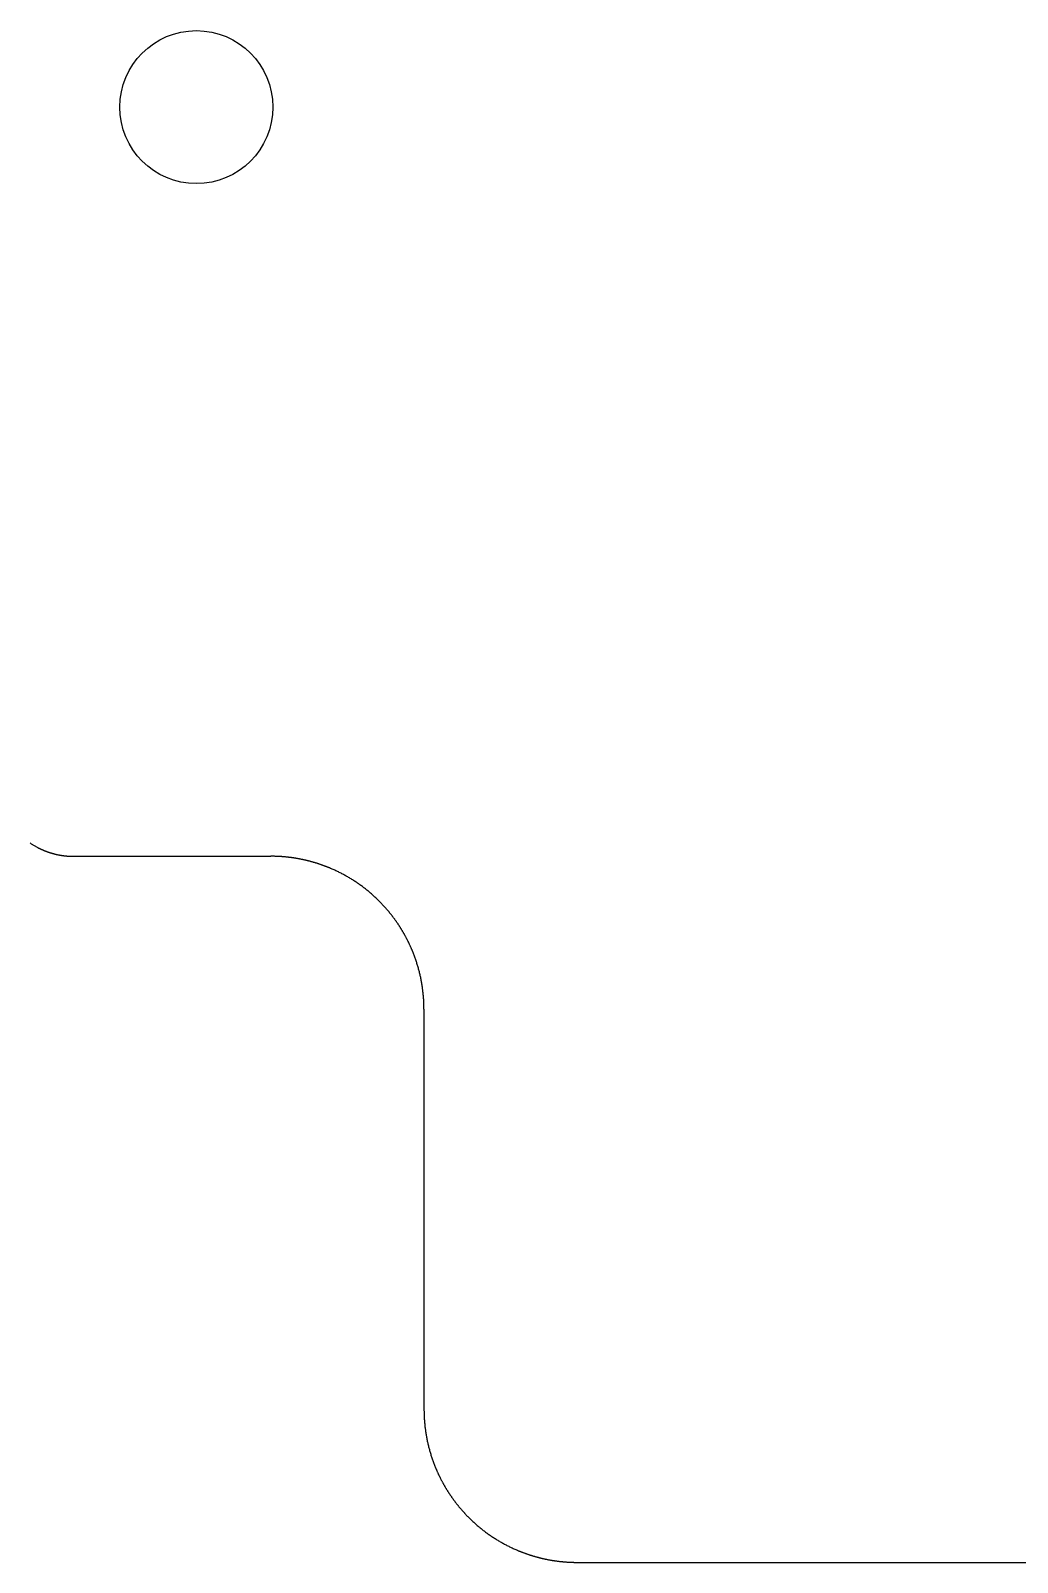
# Model space of a CAD drawing. Header units: millimetres. Extents: x -10 to 277, y -95 to 18.
# Drawn here: x 226.43 to 239.33, y -95.23 to -75.2 of the extents above; entities that cross this region are included whole.
import ezdxf

# ---------------------------------------------------------------- set-up
doc = ezdxf.new("R2010")
doc.units = ezdxf.units.MM
doc.header["$MEASUREMENT"] = 0
doc.layers.get('0').update_dxf_attribs({"linetype": 'CONTINUOUS'})
doc.layers.add('Edge.Cuts', color=53, linetype='CONTINUOUS')

msp = doc.modelspace()

# ---------------------------------------------------------------- linework, layer by layer
msp.add_circle((228.6, -76.2), 1)
at = {"layer": 'Edge.Cuts', "linetype": 'Continuous'}
for p, q in [((226.427717, -85.820576), (226.435129, -85.825585)), ((226.435129, -85.825585), (226.442586, -85.830527)), ((226.442586, -85.830527), (226.450086, -85.835403)), ((226.450086, -85.835403), (226.457631, -85.840211)), ((226.457631, -85.840211), (226.465218, -85.844953)), ((226.465218, -85.844953), (226.472848, -85.849626)), ((226.472848, -85.849626), (226.48052, -85.854231)), ((226.48052, -85.854231), (226.488233, -85.858768)), ((226.488233, -85.858768), (226.495986, -85.863235)), ((226.495986, -85.863235), (226.503779, -85.867634)), ((226.503779, -85.867634), (226.511611, -85.871962)), ((226.511611, -85.871962), (226.519482, -85.87622)), ((226.519482, -85.87622), (226.523431, -85.878323)), ((226.523431, -85.878323), (226.52739, -85.880408)), ((226.52739, -85.880408), (226.531358, -85.882476)), ((226.531358, -85.882476), (226.535336, -85.884525)), ((226.535336, -85.884525), (226.539323, -85.886557)), ((226.539323, -85.886557), (226.543318, -85.888571)), ((226.543318, -85.888571), (226.547323, -85.890567)), ((226.547323, -85.890567), (226.551336, -85.892546)), ((226.551336, -85.892546), (226.555359, -85.894506)), ((226.555359, -85.894506), (226.55939, -85.896448)), ((226.55939, -85.896448), (226.563429, -85.898372)), ((226.563429, -85.898372), (226.567478, -85.900278)), ((226.567478, -85.900278), (226.571534, -85.902166)), ((226.571534, -85.902166), (226.575599, -85.904036)), ((226.575599, -85.904036), (226.579673, -85.905888)), ((226.579673, -85.905888), (226.583754, -85.907721)), ((226.583754, -85.907721), (226.587844, -85.909536)), ((226.587844, -85.909536), (226.591942, -85.911333)), ((226.591942, -85.911333), (226.596047, -85.913112)), ((226.596047, -85.913112), (226.600161, -85.914872)), ((226.600161, -85.914872), (226.604282, -85.916613)), ((226.604282, -85.916613), (226.608411, -85.918336)), ((226.608411, -85.918336), (226.612548, -85.920041)), ((226.612548, -85.920041), (226.616692, -85.921727)), ((226.616692, -85.921727), (226.620843, -85.923395)), ((226.620843, -85.923395), (226.625003, -85.925044)), ((226.625003, -85.925044), (226.629168, -85.926674)), ((226.629168, -85.926674), (226.633342, -85.928286)), ((226.633342, -85.928286), (226.637522, -85.929878)), ((226.637522, -85.929878), (226.64171, -85.931453)), ((226.64171, -85.931453), (226.645904, -85.933008)), ((226.645904, -85.933008), (226.650106, -85.934545)), ((226.650106, -85.934545), (226.654314, -85.936063)), ((226.654314, -85.936063), (226.658529, -85.937562)), ((226.658529, -85.937562), (226.66275, -85.939041)), ((226.66275, -85.939041), (226.666978, -85.940503)), ((226.666978, -85.940503), (226.671212, -85.941945)), ((226.671212, -85.941945), (226.675453, -85.943368)), ((226.675453, -85.943368), (226.679699, -85.944772)), ((226.679699, -85.944772), (226.683953, -85.946157)), ((226.683953, -85.946157), (226.688211, -85.947523)), ((226.688211, -85.947523), (226.692477, -85.94887)), ((226.692477, -85.94887), (226.696747, -85.950198)), ((226.696747, -85.950198), (226.701024, -85.951507)), ((226.701024, -85.951507), (226.705306, -85.952797)), ((226.705306, -85.952797), (226.709595, -85.954067)), ((226.709595, -85.954067), (226.713888, -85.955318)), ((226.713888, -85.955318), (226.718188, -85.95655)), ((226.718188, -85.95655), (226.722492, -85.957763)), ((226.722492, -85.957763), (226.726802, -85.958956)), ((226.726802, -85.958956), (226.731117, -85.96013)), ((226.731117, -85.96013), (226.735438, -85.961285)), ((226.735438, -85.961285), (226.739762, -85.96242)), ((226.739762, -85.96242), (226.744093, -85.963536)), ((226.744093, -85.963536), (226.748428, -85.964632)), ((226.748428, -85.964632), (226.752768, -85.96571)), ((226.752768, -85.96571), (226.757112, -85.966767)), ((226.757112, -85.966767), (226.761462, -85.967805)), ((226.761462, -85.967805), (226.765816, -85.968824)), ((226.765816, -85.968824), (226.770175, -85.969823)), ((226.770175, -85.969823), (226.774537, -85.970803)), ((226.774537, -85.970803), (226.778905, -85.971763)), ((226.778905, -85.971763), (226.783275, -85.972704)), ((226.783275, -85.972704), (226.787651, -85.973625)), ((226.787651, -85.973625), (226.79203, -85.974526)), ((226.79203, -85.974526), (226.796414, -85.975408)), ((226.796414, -85.975408), (226.800801, -85.97627)), ((226.800801, -85.97627), (226.805193, -85.977113)), ((226.805193, -85.977113), (226.809587, -85.977935)), ((226.809587, -85.977935), (226.813987, -85.978739)), ((226.813987, -85.978739), (226.818388, -85.979522)), ((226.818388, -85.979522), (226.822795, -85.980286)), ((226.822795, -85.980286), (226.827203, -85.98103)), ((226.827203, -85.98103), (226.831616, -85.981754)), ((226.831616, -85.981754), (226.836031, -85.982459)), ((226.836031, -85.982459), (226.840451, -85.983144)), ((226.840451, -85.983144), (226.844872, -85.983809)), ((226.844872, -85.983809), (226.849298, -85.984454)), ((226.849298, -85.984454), (226.853725, -85.985079)), ((226.853725, -85.985079), (226.858157, -85.985685)), ((226.858157, -85.985685), (226.86259, -85.986271)), ((226.86259, -85.986271), (226.867027, -85.986837)), ((226.867027, -85.986837), (226.871465, -85.987383)), ((226.871465, -85.987383), (226.875908, -85.98791)), ((226.875908, -85.98791), (226.880351, -85.988416)), ((226.880351, -85.988416), (226.884798, -85.988903)), ((226.884798, -85.988903), (226.889246, -85.989369)), ((226.889246, -85.989369), (226.893698, -85.989816)), ((226.893698, -85.989816), (226.89815, -85.990243)), ((226.89815, -85.990243), (226.902607, -85.99065)), ((226.902607, -85.99065), (226.907063, -85.991037)), ((226.907063, -85.991037), (226.911523, -85.991404)), ((226.911523, -85.991404), (226.915984, -85.991752)), ((226.915984, -85.991752), (226.920448, -85.992079)), ((226.920448, -85.992079), (226.924912, -85.992386)), ((226.924912, -85.992386), (226.929379, -85.992674)), ((226.929379, -85.992674), (226.933846, -85.992941)), ((226.933846, -85.992941), (226.938317, -85.993189)), ((226.938317, -85.993189), (226.942787, -85.993416)), ((226.942787, -85.993416), (226.94726, -85.993624)), ((226.94726, -85.993624), (226.951733, -85.993811)), ((226.951733, -85.993811), (226.956209, -85.993979)), ((226.956209, -85.993979), (226.960684, -85.994127)), ((226.960684, -85.994127), (226.965162, -85.994254)), ((226.965162, -85.994254), (226.96964, -85.994362)), ((226.96964, -85.994362), (226.97412, -85.994449)), ((226.97412, -85.994449), (226.978599, -85.994517)), ((226.978599, -85.994517), (226.983081, -85.994565)), ((226.983081, -85.994565), (226.9915, -85.9946)), ((226.9915, -85.9946), (229.575, -85.9946)), ((229.577309, -85.994601), (229.575, -85.9946)), ((229.58364, -85.994619), (229.577309, -85.994601)), ((229.589969, -85.994656), (229.58364, -85.994619)), ((229.596299, -85.994713), (229.589969, -85.994656)), ((229.602627, -85.994791), (229.596299, -85.994713)), ((229.608957, -85.994888), (229.602627, -85.994791)), ((229.615284, -85.995005), (229.608957, -85.994888)), ((229.621612, -85.995143), (229.615284, -85.995005)), ((229.627937, -85.9953), (229.621612, -85.995143)), ((229.634264, -85.995477), (229.627937, -85.9953)), ((229.640588, -85.995675), (229.634264, -85.995477)), ((229.646912, -85.995892), (229.640588, -85.995675)), ((229.653235, -85.996129), (229.646912, -85.995892)), ((229.659557, -85.996387), (229.653235, -85.996129)), ((229.665877, -85.996664), (229.659557, -85.996387)), ((229.672198, -85.996961), (229.665877, -85.996664)), ((229.678516, -85.997278), (229.672198, -85.996961)), ((229.684834, -85.997616), (229.678516, -85.997278)), ((229.69115, -85.997973), (229.684834, -85.997616)), ((229.697465, -85.99835), (229.69115, -85.997973)), ((229.703778, -85.998747), (229.697465, -85.99835)), ((229.710091, -85.999164), (229.703778, -85.998747)), ((229.7164, -85.999601), (229.710091, -85.999164)), ((229.72271, -86.000058), (229.7164, -85.999601)), ((229.729017, -86.000535), (229.72271, -86.000058)), ((229.735323, -86.001032), (229.729017, -86.000535)), ((229.741627, -86.001549), (229.735323, -86.001032)), ((229.74793, -86.002085), (229.741627, -86.001549)), ((229.754229, -86.002642), (229.74793, -86.002085)), ((229.760528, -86.003219), (229.754229, -86.002642)), ((229.766824, -86.003815), (229.760528, -86.003219)), ((229.773119, -86.004431), (229.766824, -86.003815)), ((229.779411, -86.005068), (229.773119, -86.004431)), ((229.785702, -86.005724), (229.779411, -86.005068)), ((229.79199, -86.0064), (229.785702, -86.005724)), ((229.798276, -86.007096), (229.79199, -86.0064)), ((229.804559, -86.007812), (229.798276, -86.007096)), ((229.810841, -86.008547), (229.804559, -86.007812)), ((229.81712, -86.009303), (229.810841, -86.008547)), ((229.823397, -86.010078), (229.81712, -86.009303)), ((229.82967, -86.010874), (229.823397, -86.010078)), ((229.835942, -86.011689), (229.82967, -86.010874)), ((229.84221, -86.012524), (229.835942, -86.011689)), ((229.848477, -86.013379), (229.84221, -86.012524)), ((229.854739, -86.014253), (229.848477, -86.013379)), ((229.861, -86.015148), (229.854739, -86.014253)), ((229.867257, -86.016062), (229.861, -86.015148)), ((229.873512, -86.016996), (229.867257, -86.016062)), ((229.879764, -86.017949), (229.873512, -86.016996)), ((229.886013, -86.018923), (229.879764, -86.017949)), ((229.892258, -86.019916), (229.886013, -86.018923)), ((229.8985, -86.020929), (229.892258, -86.019916)), ((229.904739, -86.021962), (229.8985, -86.020929)), ((229.910975, -86.023015), (229.904739, -86.021962)), ((229.917207, -86.024087), (229.910975, -86.023015)), ((229.923436, -86.025179), (229.917207, -86.024087)), ((229.929661, -86.026291), (229.923436, -86.025179)), ((229.935884, -86.027422), (229.929661, -86.026291)), ((229.942102, -86.028573), (229.935884, -86.027422)), ((229.948317, -86.029744), (229.942102, -86.028573)), ((229.954528, -86.030934), (229.948317, -86.029744)), ((229.960735, -86.032144), (229.954528, -86.030934)), ((229.966938, -86.033374), (229.960735, -86.032144)), ((229.973138, -86.034623), (229.966938, -86.033374)), ((229.979333, -86.035892), (229.973138, -86.034623)), ((229.985525, -86.037181), (229.979333, -86.035892)), ((229.991712, -86.038489), (229.985525, -86.037181)), ((229.997896, -86.039816), (229.991712, -86.038489)), ((230.004075, -86.041164), (229.997896, -86.039816)), ((230.01025, -86.04253), (230.004075, -86.041164)), ((230.01642, -86.043917), (230.01025, -86.04253)), ((230.022587, -86.045323), (230.01642, -86.043917)), ((230.028748, -86.046748), (230.022587, -86.045323)), ((230.034906, -86.048193), (230.028748, -86.046748)), ((230.041058, -86.049657), (230.034906, -86.048193)), ((230.047207, -86.051141), (230.041058, -86.049657)), ((230.05335, -86.052644), (230.047207, -86.051141)), ((230.059489, -86.054167), (230.05335, -86.052644)), ((230.065622, -86.055709), (230.059489, -86.054167)), ((230.071751, -86.05727), (230.065622, -86.055709)), ((230.077875, -86.058851), (230.071751, -86.05727)), ((230.083995, -86.060451), (230.077875, -86.058851)), ((230.090108, -86.062071), (230.083995, -86.060451)), ((230.096217, -86.06371), (230.090108, -86.062071)), ((230.102321, -86.065368), (230.096217, -86.06371)), ((230.10842, -86.067046), (230.102321, -86.065368)), ((230.114512, -86.068742), (230.10842, -86.067046)), ((230.1206, -86.070459), (230.114512, -86.068742)), ((230.126683, -86.072194), (230.1206, -86.070459)), ((230.13276, -86.073949), (230.126683, -86.072194)), ((230.138831, -86.075722), (230.13276, -86.073949)), ((230.144897, -86.077515), (230.138831, -86.075722)), ((230.150957, -86.079328), (230.144897, -86.077515)), ((230.157011, -86.081159), (230.150957, -86.079328)), ((230.16306, -86.08301), (230.157011, -86.081159)), ((230.169103, -86.084879), (230.16306, -86.08301)), ((230.175139, -86.086768), (230.169103, -86.084879)), ((230.18117, -86.088676), (230.175139, -86.086768)), ((230.187195, -86.090603), (230.18117, -86.088676)), ((230.193214, -86.092549), (230.187195, -86.090603)), ((230.199226, -86.094514), (230.193214, -86.092549)), ((230.205232, -86.096498), (230.199226, -86.094514)), ((230.211232, -86.098501), (230.205232, -86.096498)), ((230.217226, -86.100523), (230.211232, -86.098501)), ((230.223213, -86.102564), (230.217226, -86.100523)), ((230.229194, -86.104624), (230.223213, -86.102564)), ((230.235168, -86.106702), (230.229194, -86.104624)), ((230.241136, -86.1088), (230.235168, -86.106702)), ((230.247097, -86.110916), (230.241136, -86.1088)), ((230.253052, -86.113052), (230.247097, -86.110916)), ((230.258999, -86.115206), (230.253052, -86.113052)), ((230.26494, -86.117379), (230.258999, -86.115206)), ((230.270874, -86.119571), (230.26494, -86.117379)), ((230.276801, -86.121781), (230.270874, -86.119571)), ((230.282721, -86.12401), (230.276801, -86.121781)), ((230.288633, -86.126258), (230.282721, -86.12401)), ((230.294539, -86.128525), (230.288633, -86.126258)), ((230.300438, -86.13081), (230.294539, -86.128525)), ((230.306329, -86.133114), (230.300438, -86.13081)), ((230.312213, -86.135437), (230.306329, -86.133114)), ((230.318089, -86.137778), (230.312213, -86.135437)), ((230.323958, -86.140138), (230.318089, -86.137778)), ((230.32982, -86.142516), (230.323958, -86.140138)), ((230.335674, -86.144913), (230.32982, -86.142516)), ((230.34152, -86.147328), (230.335674, -86.144913)), ((230.35319, -86.152214), (230.34152, -86.147328)), ((230.364829, -86.157173), (230.35319, -86.152214)), ((230.376436, -86.162206), (230.364829, -86.157173)), ((230.38801, -86.167313), (230.376436, -86.162206)), ((230.399552, -86.172492), (230.38801, -86.167313)), ((230.411061, -86.177744), (230.399552, -86.172492)), ((230.422537, -86.183069), (230.411061, -86.177744)), ((230.433978, -86.188466), (230.422537, -86.183069)), ((230.445385, -86.193935), (230.433978, -86.188466)), ((230.456757, -86.199476), (230.445385, -86.193935)), ((230.468093, -86.205089), (230.456757, -86.199476)), ((230.479394, -86.210774), (230.468093, -86.205089)), ((230.490658, -86.216529), (230.479394, -86.210774)), ((230.501885, -86.222356), (230.490658, -86.216529)), ((230.513075, -86.228253), (230.501885, -86.222356)), ((230.524228, -86.234221), (230.513075, -86.228253)), ((230.535342, -86.24026), (230.524228, -86.234221)), ((230.546417, -86.246368), (230.535342, -86.24026)), ((230.557454, -86.252546), (230.546417, -86.246368)), ((230.568451, -86.258794), (230.557454, -86.252546)), ((230.579408, -86.26511), (230.568451, -86.258794)), ((230.590324, -86.271496), (230.579408, -86.26511)), ((230.6012, -86.277951), (230.590324, -86.271496)), ((230.612034, -86.284474), (230.6012, -86.277951)), ((230.622827, -86.291066), (230.612034, -86.284474)), ((230.633578, -86.297725), (230.622827, -86.291066)), ((230.644286, -86.304452), (230.633578, -86.297725)), ((230.654951, -86.311247), (230.644286, -86.304452)), ((230.665572, -86.318109), (230.654951, -86.311247)), ((230.67615, -86.325037), (230.665572, -86.318109)), ((230.686684, -86.332033), (230.67615, -86.325037)), ((230.697173, -86.339094), (230.686684, -86.332033)), ((230.707617, -86.346222), (230.697173, -86.339094)), ((230.718016, -86.353416), (230.707617, -86.346222)), ((230.728368, -86.360675), (230.718016, -86.353416)), ((230.738675, -86.367999), (230.728368, -86.360675)), ((230.748935, -86.375389), (230.738675, -86.367999)), ((230.759148, -86.382843), (230.748935, -86.375389)), ((230.769313, -86.390361), (230.759148, -86.382843)), ((230.779431, -86.397944), (230.769313, -86.390361)), ((230.7895, -86.40559), (230.779431, -86.397944)), ((230.799521, -86.4133), (230.7895, -86.40559)), ((230.809493, -86.421074), (230.799521, -86.4133)), ((230.819416, -86.42891), (230.809493, -86.421074)), ((230.829289, -86.436809), (230.819416, -86.42891)), ((230.839113, -86.44477), (230.829289, -86.436809)), ((230.848885, -86.452794), (230.839113, -86.44477)), ((230.858607, -86.460879), (230.848885, -86.452794)), ((230.868278, -86.469026), (230.858607, -86.460879)), ((230.877898, -86.477234), (230.868278, -86.469026)), ((230.887466, -86.485503), (230.877898, -86.477234)), ((230.896982, -86.493832), (230.887466, -86.485503)), ((230.906445, -86.502222), (230.896982, -86.493832)), ((230.915855, -86.510672), (230.906445, -86.502222)), ((230.925213, -86.519182), (230.915855, -86.510672)), ((230.934517, -86.527751), (230.925213, -86.519182)), ((230.943767, -86.53638), (230.934517, -86.527751)), ((230.952963, -86.545067), (230.943767, -86.53638)), ((230.962104, -86.553813), (230.952963, -86.545067)), ((230.971191, -86.562618), (230.962104, -86.553813)), ((230.980223, -86.57148), (230.971191, -86.562618)), ((230.9892, -86.5804), (230.980223, -86.57148)), ((230.990831, -86.582033), (230.9892, -86.5804)), ((230.995296, -86.586523), (230.990831, -86.582033)), ((230.999746, -86.591025), (230.995296, -86.586523)), ((231.004182, -86.595542), (230.999746, -86.591025)), ((231.008602, -86.600072), (231.004182, -86.595542)), ((231.013009, -86.604616), (231.008602, -86.600072)), ((231.0174, -86.609174), (231.013009, -86.604616)), ((231.021778, -86.613746), (231.0174, -86.609174)), ((231.02614, -86.61833), (231.021778, -86.613746)), ((231.030489, -86.622929), (231.02614, -86.61833)), ((231.034821, -86.627541), (231.030489, -86.622929)), ((231.03914, -86.632167), (231.034821, -86.627541)), ((231.043443, -86.636806), (231.03914, -86.632167)), ((231.047733, -86.641459), (231.043443, -86.636806)), ((231.052006, -86.646125), (231.047733, -86.641459)), ((231.056265, -86.650804), (231.052006, -86.646125)), ((231.060509, -86.655496), (231.056265, -86.650804)), ((231.064738, -86.660203), (231.060509, -86.655496)), ((231.068952, -86.664922), (231.064738, -86.660203)), ((231.073151, -86.669654), (231.068952, -86.664922)), ((231.077335, -86.674399), (231.073151, -86.669654)), ((231.081504, -86.679158), (231.077335, -86.674399)), ((231.085657, -86.683929), (231.081504, -86.679158)), ((231.089796, -86.688714), (231.085657, -86.683929)), ((231.093918, -86.693511), (231.089796, -86.688714)), ((231.098027, -86.698322), (231.093918, -86.693511)), ((231.102119, -86.703145), (231.098027, -86.698322)), ((231.106196, -86.707982), (231.102119, -86.703145)), ((231.110258, -86.71283), (231.106196, -86.707982)), ((231.114304, -86.717693), (231.110258, -86.71283)), ((231.118335, -86.722566), (231.114304, -86.717693)), ((231.122351, -86.727454), (231.118335, -86.722566)), ((231.12635, -86.732353), (231.122351, -86.727454)), ((231.130335, -86.737266), (231.12635, -86.732353)), ((231.134303, -86.74219), (231.130335, -86.737266)), ((231.138256, -86.747128), (231.134303, -86.74219)), ((231.142193, -86.752077), (231.138256, -86.747128)), ((231.146115, -86.75704), (231.142193, -86.752077)), ((231.150021, -86.762014), (231.146115, -86.75704)), ((231.153911, -86.767001), (231.150021, -86.762014)), ((231.157785, -86.771999), (231.153911, -86.767001)), ((231.161644, -86.777011), (231.157785, -86.771999)), ((231.165486, -86.782034), (231.161644, -86.777011)), ((231.169313, -86.787069), (231.165486, -86.782034)), ((231.173123, -86.792116), (231.169313, -86.787069)), ((231.176918, -86.797176), (231.173123, -86.792116)), ((231.180696, -86.802247), (231.176918, -86.797176)), ((231.184459, -86.807331), (231.180696, -86.802247)), ((231.188205, -86.812426), (231.184459, -86.807331)), ((231.191936, -86.817533), (231.188205, -86.812426)), ((231.19565, -86.822652), (231.191936, -86.817533)), ((231.199348, -86.827783), (231.19565, -86.822652)), ((231.203029, -86.832924), (231.199348, -86.827783)), ((231.206695, -86.838079), (231.203029, -86.832924)), ((231.210343, -86.843244), (231.206695, -86.838079)), ((231.213976, -86.848421), (231.210343, -86.843244)), ((231.217592, -86.853609), (231.213976, -86.848421)), ((231.221192, -86.858809), (231.217592, -86.853609)), ((231.224775, -86.86402), (231.221192, -86.858809)), ((231.228343, -86.869243), (231.224775, -86.86402)), ((231.231893, -86.874476), (231.228343, -86.869243)), ((231.235427, -86.879721), (231.231893, -86.874476)), ((231.238944, -86.884977), (231.235427, -86.879721)), ((231.242444, -86.890245), (231.238944, -86.884977)), ((231.245928, -86.895523), (231.242444, -86.890245)), ((231.249396, -86.900813), (231.245928, -86.895523)), ((231.252846, -86.906113), (231.249396, -86.900813)), ((231.25628, -86.911424), (231.252846, -86.906113)), ((231.259696, -86.916746), (231.25628, -86.911424)), ((231.263097, -86.922079), (231.259696, -86.916746)), ((231.26648, -86.927422), (231.263097, -86.922079)), ((231.269846, -86.932777), (231.26648, -86.927422)), ((231.273195, -86.938142), (231.269846, -86.932777)), ((231.276528, -86.943518), (231.273195, -86.938142)), ((231.279843, -86.948904), (231.276528, -86.943518)), ((231.283142, -86.954301), (231.279843, -86.948904)), ((231.286423, -86.959707), (231.283142, -86.954301)), ((231.289687, -86.965125), (231.286423, -86.959707)), ((231.292934, -86.970553), (231.289687, -86.965125)), ((231.296164, -86.975991), (231.292934, -86.970553)), ((231.299376, -86.981439), (231.296164, -86.975991)), ((231.302572, -86.986898), (231.299376, -86.981439)), ((231.30575, -86.992366), (231.302572, -86.986898)), ((231.308911, -86.997845), (231.30575, -86.992366)), ((231.312055, -87.003333), (231.308911, -86.997845)), ((231.315181, -87.008832), (231.312055, -87.003333)), ((231.31829, -87.01434), (231.315181, -87.008832)), ((231.321381, -87.019859), (231.31829, -87.01434)), ((231.324455, -87.025387), (231.321381, -87.019859)), ((231.327512, -87.030925), (231.324455, -87.025387)), ((231.33055, -87.036472), (231.327512, -87.030925)), ((231.333572, -87.042029), (231.33055, -87.036472)), ((231.336576, -87.047596), (231.333572, -87.042029)), ((231.339562, -87.053172), (231.336576, -87.047596)), ((231.34253, -87.058757), (231.339562, -87.053172)), ((231.345482, -87.064353), (231.34253, -87.058757)), ((231.348415, -87.069957), (231.345482, -87.064353)), ((231.35133, -87.07557), (231.348415, -87.069957)), ((231.354228, -87.081193), (231.35133, -87.07557)), ((231.357108, -87.086825), (231.354228, -87.081193)), ((231.35997, -87.092466), (231.357108, -87.086825)), ((231.362815, -87.098116), (231.35997, -87.092466)), ((231.365641, -87.103775), (231.362815, -87.098116)), ((231.36845, -87.109443), (231.365641, -87.103775)), ((231.37124, -87.11512), (231.36845, -87.109443)), ((231.374013, -87.120806), (231.37124, -87.11512)), ((231.376767, -87.1265), (231.374013, -87.120806)), ((231.379504, -87.132203), (231.376767, -87.1265)), ((231.382223, -87.137915), (231.379504, -87.132203)), ((231.384923, -87.143635), (231.382223, -87.137915)), ((231.387606, -87.149364), (231.384923, -87.143635)), ((231.39027, -87.155101), (231.387606, -87.149364)), ((231.392916, -87.160847), (231.39027, -87.155101)), ((231.395544, -87.166601), (231.392916, -87.160847)), ((231.398154, -87.172363), (231.395544, -87.166601)), ((231.400746, -87.178134), (231.398154, -87.172363)), ((231.403319, -87.183912), (231.400746, -87.178134)), ((231.405874, -87.189699), (231.403319, -87.183912)), ((231.408411, -87.195494), (231.405874, -87.189699)), ((231.410929, -87.201297), (231.408411, -87.195494)), ((231.413429, -87.207108), (231.410929, -87.201297)), ((231.415911, -87.212926), (231.413429, -87.207108)), ((231.418374, -87.218753), (231.415911, -87.212926)), ((231.420819, -87.224587), (231.418374, -87.218753)), ((231.423245, -87.230429), (231.420819, -87.224587)), ((231.428042, -87.242135), (231.423245, -87.230429)), ((231.432765, -87.253872), (231.428042, -87.242135)), ((231.437414, -87.265638), (231.432765, -87.253872)), ((231.441988, -87.277433), (231.437414, -87.265638)), ((231.446487, -87.289256), (231.441988, -87.277433)), ((231.450912, -87.301108), (231.446487, -87.289256)), ((231.455261, -87.312987), (231.450912, -87.301108)), ((231.459535, -87.324894), (231.455261, -87.312987)), ((231.463734, -87.336827), (231.459535, -87.324894)), ((231.467857, -87.348786), (231.463734, -87.336827)), ((231.471904, -87.360771), (231.467857, -87.348786)), ((231.475875, -87.372781), (231.471904, -87.360771)), ((231.479771, -87.384815), (231.475875, -87.372781)), ((231.48359, -87.396874), (231.479771, -87.384815)), ((231.487332, -87.408956), (231.48359, -87.396874)), ((231.490998, -87.421062), (231.487332, -87.408956)), ((231.494587, -87.43319), (231.490998, -87.421062)), ((231.4981, -87.445341), (231.494587, -87.43319)), ((231.501535, -87.457513), (231.4981, -87.445341)), ((231.504894, -87.469706), (231.501535, -87.457513)), ((231.508175, -87.48192), (231.504894, -87.469706)), ((231.511379, -87.494154), (231.508175, -87.48192)), ((231.514505, -87.506409), (231.511379, -87.494154)), ((231.517553, -87.518682), (231.514505, -87.506409)), ((231.520524, -87.530974), (231.517553, -87.518682)), ((231.523417, -87.543284), (231.520524, -87.530974)), ((231.526232, -87.555612), (231.523417, -87.543284)), ((231.528969, -87.567958), (231.526232, -87.555612)), ((231.531628, -87.58032), (231.528969, -87.567958)), ((231.534208, -87.592698), (231.531628, -87.58032)), ((231.53671, -87.605093), (231.534208, -87.592698)), ((231.539134, -87.617502), (231.53671, -87.605093)), ((231.541479, -87.629927), (231.539134, -87.617502)), ((231.543745, -87.642366), (231.541479, -87.629927)), ((231.545933, -87.654819), (231.543745, -87.642366)), ((231.548041, -87.667285), (231.545933, -87.654819)), ((231.550071, -87.679764), (231.548041, -87.667285)), ((231.552022, -87.692256), (231.550071, -87.679764)), ((231.553894, -87.70476), (231.552022, -87.692256)), ((231.555686, -87.717275), (231.553894, -87.70476)), ((231.5574, -87.729802), (231.555686, -87.717275)), ((231.559034, -87.742339), (231.5574, -87.729802)), ((231.560589, -87.754886), (231.559034, -87.742339)), ((231.562064, -87.767443), (231.560589, -87.754886)), ((231.56346, -87.780008), (231.562064, -87.767443)), ((231.564777, -87.792583), (231.56346, -87.780008)), ((231.566014, -87.805166), (231.564777, -87.792583)), ((231.567171, -87.817757), (231.566014, -87.805166)), ((231.568249, -87.830355), (231.567171, -87.817757)), ((231.569247, -87.84296), (231.568249, -87.830355)), ((231.570166, -87.855572), (231.569247, -87.84296)), ((231.571004, -87.86819), (231.570166, -87.855572)), ((231.571763, -87.880813), (231.571004, -87.86819)), ((231.572442, -87.893441), (231.571763, -87.880813)), ((231.573042, -87.906074), (231.572442, -87.893441)), ((231.573561, -87.918711), (231.573042, -87.906074)), ((231.574001, -87.931352), (231.573561, -87.918711)), ((231.57436, -87.943997), (231.574001, -87.931352)), ((231.57464, -87.956644), (231.57436, -87.943997)), ((231.57484, -87.969294), (231.57464, -87.956644)), ((231.57496, -87.981946), (231.57484, -87.969294)), ((231.575, -87.9946), (231.57496, -87.981946)), ((231.575, -87.9946), (231.575, -93.226)), ((231.575, -93.226), (231.57504, -93.238654)), ((231.57504, -93.238654), (231.57516, -93.251306)), ((231.57516, -93.251306), (231.57536, -93.263956)), ((231.57536, -93.263956), (231.57564, -93.276603)), ((231.57564, -93.276603), (231.575999, -93.289248)), ((231.575999, -93.289248), (231.576439, -93.301889)), ((231.576439, -93.301889), (231.576958, -93.314526)), ((231.576958, -93.314526), (231.577558, -93.327159)), ((231.577558, -93.327159), (231.578237, -93.339787)), ((231.578237, -93.339787), (231.578996, -93.35241)), ((231.578996, -93.35241), (231.579834, -93.365028)), ((231.579834, -93.365028), (231.580753, -93.37764)), ((231.580753, -93.37764), (231.581751, -93.390245)), ((231.581751, -93.390245), (231.582829, -93.402843)), ((231.582829, -93.402843), (231.583986, -93.415434)), ((231.583986, -93.415434), (231.585223, -93.428017)), ((231.585223, -93.428017), (231.58654, -93.440592)), ((231.58654, -93.440592), (231.587936, -93.453157)), ((231.587936, -93.453157), (231.589411, -93.465714)), ((231.589411, -93.465714), (231.590966, -93.478261)), ((231.590966, -93.478261), (231.5926, -93.490798)), ((231.5926, -93.490798), (231.594314, -93.503325)), ((231.594314, -93.503325), (231.596106, -93.51584)), ((231.596106, -93.51584), (231.597978, -93.528344)), ((231.597978, -93.528344), (231.599929, -93.540836)), ((231.599929, -93.540836), (231.601959, -93.553315)), ((231.601959, -93.553315), (231.604067, -93.565781)), ((231.604067, -93.565781), (231.606255, -93.578234)), ((231.606255, -93.578234), (231.608521, -93.590673)), ((231.608521, -93.590673), (231.610866, -93.603098)), ((231.610866, -93.603098), (231.61329, -93.615507)), ((231.61329, -93.615507), (231.615792, -93.627902)), ((231.615792, -93.627902), (231.618372, -93.64028)), ((231.618372, -93.64028), (231.621031, -93.652642)), ((231.621031, -93.652642), (231.623768, -93.664988)), ((231.623768, -93.664988), (231.626583, -93.677316)), ((231.626583, -93.677316), (231.629476, -93.689626)), ((231.629476, -93.689626), (231.632447, -93.701918)), ((231.632447, -93.701918), (231.635495, -93.714191)), ((231.635495, -93.714191), (231.638621, -93.726446)), ((231.638621, -93.726446), (231.641825, -93.73868)), ((231.641825, -93.73868), (231.645106, -93.750894)), ((231.645106, -93.750894), (231.648465, -93.763087)), ((231.648465, -93.763087), (231.6519, -93.775259)), ((231.6519, -93.775259), (231.655413, -93.78741)), ((231.655413, -93.78741), (231.659002, -93.799538)), ((231.659002, -93.799538), (231.662668, -93.811644)), ((231.662668, -93.811644), (231.66641, -93.823726)), ((231.66641, -93.823726), (231.670229, -93.835785)), ((231.670229, -93.835785), (231.674125, -93.847819)), ((231.674125, -93.847819), (231.678096, -93.859829)), ((231.678096, -93.859829), (231.682143, -93.871814)), ((231.682143, -93.871814), (231.686266, -93.883773)), ((231.686266, -93.883773), (231.690465, -93.895706)), ((231.690465, -93.895706), (231.694739, -93.907613)), ((231.694739, -93.907613), (231.699088, -93.919492)), ((231.699088, -93.919492), (231.703513, -93.931344)), ((231.703513, -93.931344), (231.708012, -93.943167)), ((231.708012, -93.943167), (231.712586, -93.954962)), ((231.712586, -93.954962), (231.717235, -93.966728)), ((231.717235, -93.966728), (231.721958, -93.978465)), ((231.721958, -93.978465), (231.726755, -93.990171)), ((231.726755, -93.990171), (231.729181, -93.996013)), ((231.729181, -93.996013), (231.731626, -94.001847)), ((231.731626, -94.001847), (231.734089, -94.007674)), ((231.734089, -94.007674), (231.736571, -94.013492)), ((231.736571, -94.013492), (231.739071, -94.019303)), ((231.739071, -94.019303), (231.741589, -94.025106)), ((231.741589, -94.025106), (231.744126, -94.030901)), ((231.744126, -94.030901), (231.746681, -94.036688)), ((231.746681, -94.036688), (231.749254, -94.042466)), ((231.749254, -94.042466), (231.751846, -94.048237)), ((231.751846, -94.048237), (231.754456, -94.053999)), ((231.754456, -94.053999), (231.757084, -94.059753)), ((231.757084, -94.059753), (231.75973, -94.065499)), ((231.75973, -94.065499), (231.762394, -94.071236)), ((231.762394, -94.071236), (231.765077, -94.076965)), ((231.765077, -94.076965), (231.767777, -94.082685)), ((231.767777, -94.082685), (231.770496, -94.088397)), ((231.770496, -94.088397), (231.773233, -94.0941)), ((231.773233, -94.0941), (231.775987, -94.099794)), ((231.775987, -94.099794), (231.77876, -94.10548)), ((231.77876, -94.10548), (231.78155, -94.111157)), ((231.78155, -94.111157), (231.784359, -94.116825)), ((231.784359, -94.116825), (231.787185, -94.122484)), ((231.787185, -94.122484), (231.79003, -94.128134)), ((231.79003, -94.128134), (231.792892, -94.133775)), ((231.792892, -94.133775), (231.795772, -94.139407)), ((231.795772, -94.139407), (231.79867, -94.14503)), ((231.79867, -94.14503), (231.801585, -94.150643)), ((231.801585, -94.150643), (231.804518, -94.156247)), ((231.804518, -94.156247), (231.80747, -94.161843)), ((231.80747, -94.161843), (231.810438, -94.167428)), ((231.810438, -94.167428), (231.813424, -94.173004)), ((231.813424, -94.173004), (231.816428, -94.178571)), ((231.816428, -94.178571), (231.81945, -94.184128)), ((231.81945, -94.184128), (231.822488, -94.189675)), ((231.822488, -94.189675), (231.825545, -94.195213)), ((231.825545, -94.195213), (231.828619, -94.200741)), ((231.828619, -94.200741), (231.83171, -94.20626)), ((231.83171, -94.20626), (231.834819, -94.211768)), ((231.834819, -94.211768), (231.837945, -94.217267)), ((231.837945, -94.217267), (231.841089, -94.222755)), ((231.841089, -94.222755), (231.84425, -94.228234)), ((231.84425, -94.228234), (231.847428, -94.233702)), ((231.847428, -94.233702), (231.850624, -94.239161)), ((231.850624, -94.239161), (231.853836, -94.244609)), ((231.853836, -94.244609), (231.857066, -94.250047)), ((231.857066, -94.250047), (231.860313, -94.255475)), ((231.860313, -94.255475), (231.863577, -94.260893)), ((231.863577, -94.260893), (231.866858, -94.266299)), ((231.866858, -94.266299), (231.870157, -94.271696)), ((231.870157, -94.271696), (231.873472, -94.277082)), ((231.873472, -94.277082), (231.876805, -94.282458)), ((231.876805, -94.282458), (231.880154, -94.287823)), ((231.880154, -94.287823), (231.88352, -94.293178)), ((231.88352, -94.293178), (231.886903, -94.298521)), ((231.886903, -94.298521), (231.890304, -94.303854)), ((231.890304, -94.303854), (231.89372, -94.309176)), ((231.89372, -94.309176), (231.897154, -94.314487)), ((231.897154, -94.314487), (231.900604, -94.319787)), ((231.900604, -94.319787), (231.904072, -94.325077)), ((231.904072, -94.325077), (231.907556, -94.330355)), ((231.907556, -94.330355), (231.911056, -94.335623)), ((231.911056, -94.335623), (231.914573, -94.340879)), ((231.914573, -94.340879), (231.918107, -94.346124)), ((231.918107, -94.346124), (231.921657, -94.351357)), ((231.921657, -94.351357), (231.925225, -94.35658)), ((231.925225, -94.35658), (231.928808, -94.361791)), ((231.928808, -94.361791), (231.932408, -94.366991)), ((231.932408, -94.366991), (231.936024, -94.372179)), ((231.936024, -94.372179), (231.939657, -94.377356)), ((231.939657, -94.377356), (231.943305, -94.382521)), ((231.943305, -94.382521), (231.946971, -94.387676)), ((231.946971, -94.387676), (231.950652, -94.392817)), ((231.950652, -94.392817), (231.95435, -94.397948)), ((231.95435, -94.397948), (231.958064, -94.403067)), ((231.958064, -94.403067), (231.961795, -94.408174)), ((231.961795, -94.408174), (231.965541, -94.413269)), ((231.965541, -94.413269), (231.969304, -94.418353)), ((231.969304, -94.418353), (231.973082, -94.423424)), ((231.973082, -94.423424), (231.976877, -94.428484)), ((231.976877, -94.428484), (231.980687, -94.433531)), ((231.980687, -94.433531), (231.984514, -94.438566)), ((231.984514, -94.438566), (231.988356, -94.443589)), ((231.988356, -94.443589), (231.992215, -94.448601)), ((231.992215, -94.448601), (231.996089, -94.453599)), ((231.996089, -94.453599), (231.999979, -94.458586)), ((231.999979, -94.458586), (232.003885, -94.46356)), ((232.003885, -94.46356), (232.007807, -94.468523)), ((232.007807, -94.468523), (232.011744, -94.473472)), ((232.011744, -94.473472), (232.015697, -94.47841)), ((232.015697, -94.47841), (232.019665, -94.483334)), ((232.019665, -94.483334), (232.02365, -94.488247)), ((232.02365, -94.488247), (232.027649, -94.493146)), ((232.027649, -94.493146), (232.031665, -94.498034)), ((232.031665, -94.498034), (232.035696, -94.502907)), ((232.035696, -94.502907), (232.039742, -94.50777)), ((232.039742, -94.50777), (232.043804, -94.512618)), ((232.043804, -94.512618), (232.047881, -94.517455)), ((232.047881, -94.517455), (232.051973, -94.522278)), ((232.051973, -94.522278), (232.056082, -94.527089)), ((232.056082, -94.527089), (232.060204, -94.531886)), ((232.060204, -94.531886), (232.064343, -94.536671)), ((232.064343, -94.536671), (232.068496, -94.541442)), ((232.068496, -94.541442), (232.072665, -94.546201)), ((232.072665, -94.546201), (232.076849, -94.550946)), ((232.076849, -94.550946), (232.081048, -94.555678)), ((232.081048, -94.555678), (232.085262, -94.560397)), ((232.085262, -94.560397), (232.089491, -94.565104)), ((232.089491, -94.565104), (232.093735, -94.569796)), ((232.093735, -94.569796), (232.097994, -94.574475)), ((232.097994, -94.574475), (232.102267, -94.579141)), ((232.102267, -94.579141), (232.106557, -94.583794)), ((232.106557, -94.583794), (232.11086, -94.588433)), ((232.11086, -94.588433), (232.115179, -94.593059)), ((232.115179, -94.593059), (232.119511, -94.597671)), ((232.119511, -94.597671), (232.12386, -94.60227)), ((232.12386, -94.60227), (232.128222, -94.606854)), ((232.128222, -94.606854), (232.1326, -94.611426)), ((232.1326, -94.611426), (232.136991, -94.615984)), ((232.136991, -94.615984), (232.141398, -94.620528)), ((232.141398, -94.620528), (232.145818, -94.625058)), ((232.145818, -94.625058), (232.150254, -94.629575)), ((232.150254, -94.629575), (232.154704, -94.634077)), ((232.154704, -94.634077), (232.159169, -94.638567)), ((232.159169, -94.638567), (232.1608, -94.6402)), ((232.1608, -94.6402), (232.169777, -94.64912)), ((232.169777, -94.64912), (232.178809, -94.657982)), ((232.178809, -94.657982), (232.187896, -94.666787)), ((232.187896, -94.666787), (232.197037, -94.675533)), ((232.197037, -94.675533), (232.206233, -94.68422)), ((232.206233, -94.68422), (232.215483, -94.692849)), ((232.215483, -94.692849), (232.224787, -94.701418)), ((232.224787, -94.701418), (232.234145, -94.709928)), ((232.234145, -94.709928), (232.243555, -94.718378)), ((232.243555, -94.718378), (232.253018, -94.726768)), ((232.253018, -94.726768), (232.262534, -94.735097)), ((232.262534, -94.735097), (232.272102, -94.743366)), ((232.272102, -94.743366), (232.281722, -94.751574)), ((232.281722, -94.751574), (232.291393, -94.759721)), ((232.291393, -94.759721), (232.301115, -94.767806)), ((232.301115, -94.767806), (232.310887, -94.77583)), ((232.310887, -94.77583), (232.320711, -94.783791)), ((232.320711, -94.783791), (232.330584, -94.79169)), ((232.330584, -94.79169), (232.340507, -94.799526)), ((232.340507, -94.799526), (232.350479, -94.8073)), ((232.350479, -94.8073), (232.3605, -94.81501)), ((232.3605, -94.81501), (232.370569, -94.822656)), ((232.370569, -94.822656), (232.380687, -94.830239)), ((232.380687, -94.830239), (232.390852, -94.837757)), ((232.390852, -94.837757), (232.401065, -94.845211)), ((232.401065, -94.845211), (232.411325, -94.852601)), ((232.411325, -94.852601), (232.421632, -94.859925)), ((232.421632, -94.859925), (232.431984, -94.867184)), ((232.431984, -94.867184), (232.442383, -94.874378)), ((232.442383, -94.874378), (232.452827, -94.881506)), ((232.452827, -94.881506), (232.463316, -94.888567)), ((232.463316, -94.888567), (232.47385, -94.895563)), ((232.47385, -94.895563), (232.484428, -94.902491)), ((232.484428, -94.902491), (232.495049, -94.909353)), ((232.495049, -94.909353), (232.505714, -94.916148)), ((232.505714, -94.916148), (232.516422, -94.922875)), ((232.516422, -94.922875), (232.527173, -94.929534)), ((232.527173, -94.929534), (232.537966, -94.936126)), ((232.537966, -94.936126), (232.5488, -94.942649)), ((232.5488, -94.942649), (232.559676, -94.949104)), ((232.559676, -94.949104), (232.570592, -94.95549)), ((232.570592, -94.95549), (232.581549, -94.961806)), ((232.581549, -94.961806), (232.592546, -94.968054)), ((232.592546, -94.968054), (232.603583, -94.974232)), ((232.603583, -94.974232), (232.614658, -94.98034)), ((232.614658, -94.98034), (232.625772, -94.986379)), ((232.625772, -94.986379), (232.636925, -94.992347)), ((232.636925, -94.992347), (232.648115, -94.998244)), ((232.648115, -94.998244), (232.659342, -95.004071)), ((232.659342, -95.004071), (232.670606, -95.009826)), ((232.670606, -95.009826), (232.681907, -95.015511)), ((232.681907, -95.015511), (232.693243, -95.021124)), ((232.693243, -95.021124), (232.704615, -95.026665)), ((232.704615, -95.026665), (232.716022, -95.032134)), ((232.716022, -95.032134), (232.727463, -95.037531)), ((232.727463, -95.037531), (232.738939, -95.042856)), ((232.738939, -95.042856), (232.750448, -95.048108)), ((232.750448, -95.048108), (232.76199, -95.053287)), ((232.76199, -95.053287), (232.773564, -95.058394)), ((232.773564, -95.058394), (232.785171, -95.063427)), ((232.785171, -95.063427), (232.79681, -95.068386)), ((232.79681, -95.068386), (232.80848, -95.073272)), ((232.80848, -95.073272), (232.814326, -95.075687)), ((232.814326, -95.075687), (232.82018, -95.078084)), ((232.82018, -95.078084), (232.826042, -95.080462)), ((232.826042, -95.080462), (232.831911, -95.082822)), ((232.831911, -95.082822), (232.837787, -95.085163)), ((232.837787, -95.085163), (232.843671, -95.087486)), ((232.843671, -95.087486), (232.849562, -95.08979)), ((232.849562, -95.08979), (232.855461, -95.092075)), ((232.855461, -95.092075), (232.861367, -95.094342)), ((232.861367, -95.094342), (232.867279, -95.09659)), ((232.867279, -95.09659), (232.873199, -95.098819)), ((232.873199, -95.098819), (232.879126, -95.101029)), ((232.879126, -95.101029), (232.88506, -95.103221)), ((232.88506, -95.103221), (232.891001, -95.105394)), ((232.891001, -95.105394), (232.896948, -95.107548)), ((232.896948, -95.107548), (232.902903, -95.109684)), ((232.902903, -95.109684), (232.908864, -95.1118)), ((232.908864, -95.1118), (232.914832, -95.113898)), ((232.914832, -95.113898), (232.920806, -95.115976)), ((232.920806, -95.115976), (232.926787, -95.118036)), ((232.926787, -95.118036), (232.932774, -95.120077)), ((232.932774, -95.120077), (232.938768, -95.122099)), ((232.938768, -95.122099), (232.944768, -95.124102)), ((232.944768, -95.124102), (232.950774, -95.126086)), ((232.950774, -95.126086), (232.956786, -95.128051)), ((232.956786, -95.128051), (232.962805, -95.129997)), ((232.962805, -95.129997), (232.96883, -95.131924)), ((232.96883, -95.131924), (232.974861, -95.133832)), ((232.974861, -95.133832), (232.980897, -95.135721)), ((232.980897, -95.135721), (232.98694, -95.13759)), ((232.98694, -95.13759), (232.992989, -95.139441)), ((232.992989, -95.139441), (232.999043, -95.141272)), ((232.999043, -95.141272), (233.005103, -95.143085)), ((233.005103, -95.143085), (233.011169, -95.144878)), ((233.011169, -95.144878), (233.01724, -95.146651)), ((233.01724, -95.146651), (233.023317, -95.148406)), ((233.023317, -95.148406), (233.0294, -95.150141)), ((233.0294, -95.150141), (233.035488, -95.151858)), ((233.035488, -95.151858), (233.04158, -95.153554)), ((233.04158, -95.153554), (233.047679, -95.155232)), ((233.047679, -95.155232), (233.053783, -95.15689)), ((233.053783, -95.15689), (233.059892, -95.158529)), ((233.059892, -95.158529), (233.066005, -95.160149)), ((233.066005, -95.160149), (233.072125, -95.161749)), ((233.072125, -95.161749), (233.078249, -95.16333)), ((233.078249, -95.16333), (233.084378, -95.164891)), ((233.084378, -95.164891), (233.090511, -95.166433)), ((233.090511, -95.166433), (233.09665, -95.167956)), ((233.09665, -95.167956), (233.102793, -95.169459)), ((233.102793, -95.169459), (233.108942, -95.170943)), ((233.108942, -95.170943), (233.115094, -95.172407)), ((233.115094, -95.172407), (233.121252, -95.173852)), ((233.121252, -95.173852), (233.127413, -95.175277)), ((233.127413, -95.175277), (233.13358, -95.176683)), ((233.13358, -95.176683), (233.13975, -95.17807)), ((233.13975, -95.17807), (233.145925, -95.179436)), ((233.145925, -95.179436), (233.152104, -95.180784)), ((233.152104, -95.180784), (233.158288, -95.182111)), ((233.158288, -95.182111), (233.164475, -95.183419)), ((233.164475, -95.183419), (233.170667, -95.184708)), ((233.170667, -95.184708), (233.176862, -95.185977)), ((233.176862, -95.185977), (233.183062, -95.187226)), ((233.183062, -95.187226), (233.189265, -95.188456)), ((233.189265, -95.188456), (233.195472, -95.189666)), ((233.195472, -95.189666), (233.201683, -95.190856)), ((233.201683, -95.190856), (233.207898, -95.192027)), ((233.207898, -95.192027), (233.214116, -95.193178)), ((233.214116, -95.193178), (233.220339, -95.194309)), ((233.220339, -95.194309), (233.226564, -95.195421)), ((233.226564, -95.195421), (233.232793, -95.196513)), ((233.232793, -95.196513), (233.239025, -95.197585)), ((233.239025, -95.197585), (233.245261, -95.198638)), ((233.245261, -95.198638), (233.2515, -95.199671)), ((233.2515, -95.199671), (233.257742, -95.200684)), ((233.257742, -95.200684), (233.263987, -95.201677)), ((233.263987, -95.201677), (233.270236, -95.202651)), ((233.270236, -95.202651), (233.276488, -95.203604)), ((233.276488, -95.203604), (233.282743, -95.204538)), ((233.282743, -95.204538), (233.289, -95.205452)), ((233.289, -95.205452), (233.295261, -95.206347)), ((233.295261, -95.206347), (233.301523, -95.207221)), ((233.301523, -95.207221), (233.30779, -95.208076)), ((233.30779, -95.208076), (233.314058, -95.208911)), ((233.314058, -95.208911), (233.32033, -95.209726)), ((233.32033, -95.209726), (233.326603, -95.210522)), ((233.326603, -95.210522), (233.33288, -95.211297)), ((233.33288, -95.211297), (233.339159, -95.212053)), ((233.339159, -95.212053), (233.345441, -95.212788)), ((233.345441, -95.212788), (233.351724, -95.213504)), ((233.351724, -95.213504), (233.35801, -95.2142)), ((233.35801, -95.2142), (233.364298, -95.214876)), ((233.364298, -95.214876), (233.370589, -95.215532)), ((233.370589, -95.215532), (233.376881, -95.216169)), ((233.376881, -95.216169), (233.383176, -95.216785)), ((233.383176, -95.216785), (233.389472, -95.217381)), ((233.389472, -95.217381), (233.395771, -95.217958)), ((233.395771, -95.217958), (233.40207, -95.218515)), ((233.40207, -95.218515), (233.408373, -95.219051)), ((233.408373, -95.219051), (233.414677, -95.219568)), ((233.414677, -95.219568), (233.420983, -95.220065)), ((233.420983, -95.220065), (233.42729, -95.220542)), ((233.42729, -95.220542), (233.4336, -95.220999)), ((233.4336, -95.220999), (233.439909, -95.221436)), ((233.439909, -95.221436), (233.446222, -95.221853)), ((233.446222, -95.221853), (233.452535, -95.22225)), ((233.452535, -95.22225), (233.45885, -95.222627)), ((233.45885, -95.222627), (233.465166, -95.222984)), ((233.465166, -95.222984), (233.471484, -95.223322)), ((233.471484, -95.223322), (233.477802, -95.223639)), ((233.477802, -95.223639), (233.484123, -95.223936)), ((233.484123, -95.223936), (233.490443, -95.224213)), ((233.490443, -95.224213), (233.496765, -95.224471)), ((233.496765, -95.224471), (233.503088, -95.224708)), ((233.503088, -95.224708), (233.509412, -95.224925)), ((233.509412, -95.224925), (233.515736, -95.225123)), ((233.515736, -95.225123), (233.522063, -95.2253)), ((233.522063, -95.2253), (233.528388, -95.225457)), ((233.528388, -95.225457), (233.534716, -95.225595)), ((233.534716, -95.225595), (233.541043, -95.225712)), ((233.541043, -95.225712), (233.547373, -95.225809)), ((233.547373, -95.225809), (233.553701, -95.225887)), ((233.553701, -95.225887), (233.560031, -95.225944)), ((233.560031, -95.225944), (233.56636, -95.225981)), ((233.56636, -95.225981), (233.572692, -95.225999)), ((233.572692, -95.225999), (233.575, -95.226)), ((233.575, -95.226), (250.2834, -95.226))]:
    msp.add_line(p, q, dxfattribs=at)

doc.saveas('drawing.dxf')
